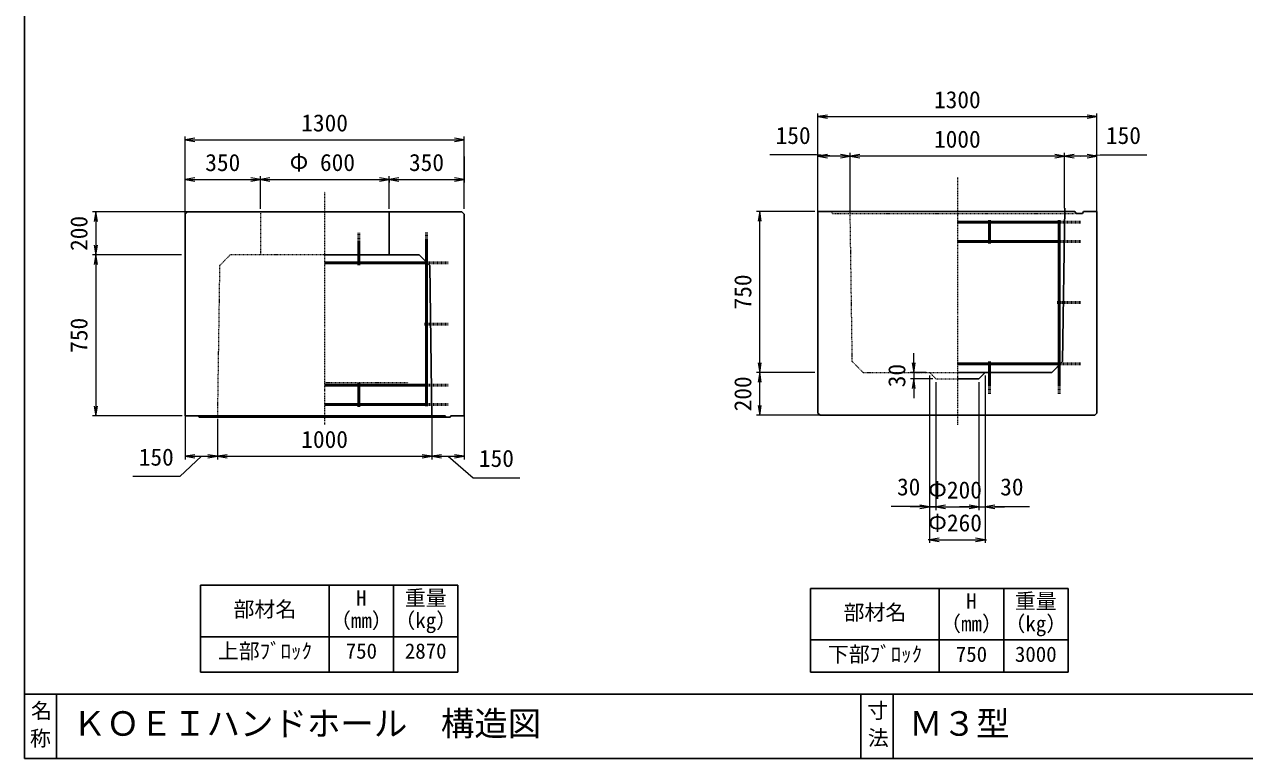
# Model space of a CAD drawing. Units: millimetres, scale not verified. Extents: x -200 to 200, y -138 to 139.
# Drawn here: x -199.6 to -10, y -138.2 to -24.1 of the extents above; entities that cross this region are included whole.
import ezdxf
from ezdxf.enums import TextEntityAlignment as Align

# ---------------------------------------------------------------- set-up
doc = ezdxf.new("R2010")
doc.units = ezdxf.units.MM
doc.linetypes.add('USER1', pattern=[12.95, 6.35, -3.175, 0.25, -3.175])
doc.linetypes.add('USER2', pattern=[4.7625, 3.175, -1.5875])
doc.layers.add('0-0', color=7, linetype='Continuous')
for name, color, linetype, lineweight in [('0-1_dims', 2, 'Continuous', 13), ('0-4_pen3実線', 7, 'Continuous', 25), ('0-5_pen4実線', 6, 'Continuous', 25), ('0-6_Defpoints', 7, 'Continuous', 25), ('0-7_pen1一点', 4, 'USER1', 13), ('0-8_pen2破線', 3, 'USER2', 18), ('0-9_鉄筋１', 7, 'Continuous', 50), ('0-A_鉄筋2', 7, 'USER2', 50)]:
    doc.layers.add(name, color=color, linetype=linetype, lineweight=lineweight)
doc.styles.add('ＭＳ ゴシック', font='')
doc.styles.get('ＭＳ ゴシック').set_extended_font_data('MS Gothic')

# ---------------------------------------------------------------- blocks, each defined once
blk = doc.blocks.new('部分図 1')
at = {"layer": '0-1_dims'}
for p, q in [((4000, 3069.68), (4000, 3306.92)), ((5300, 3122.91), (5300, 3306.92)), ((4000, 3291.92), (5300, 3291.92)), ((1050, 2862.81), (1050, 3198.81)), ((2350, 2862.81), (2350, 3198.81)), ((1050, 3183.81), (2350, 3183.81)), ((2350, 3105.88), (2350, 2984.35)), ((4000, 2850), (4000, 3122.91)), ((4150, 3107.91), (4000, 3107.91)), ((4150, 2850), (4150, 3122.91)), ((4150, 2850), (4150, 3122.91)), ((5150, 3107.91), (4150, 3107.91)), ((5150, 2865), (5150, 3122.91)), ((5150, 2865), (5150, 3122.91)), ((5300, 3107.91), (5150, 3107.91)), ((5300, 2850), (5300, 3122.91)), ((1050, 2778.88), (1050, 3014.08)), ((1050, 2999.08), (1400, 2999.08)), ((1400, 2862.81), (1400, 3014.35)), ((1400, 2883.13), (1400, 3014.08)), ((1400, 2999.35), (2000, 2999.35)), ((2000, 2862.81), (2000, 3014.35)), ((2000, 2999.73), (2000, 2984.35)), ((2000, 2999.35), (2350, 2999.35)), ((1300.55, 2847.81), (618, 2847.81)), ((633, 2847.81), (633, 2647.81)), ((3985, 2850), (3713.3, 2850)), ((3728.3, 2100), (3728.3, 2850)), ((1032.05, 2647.81), (618, 2647.81)), ((1032.05, 2647.81), (618, 2647.81)), ((633, 2647.81), (633, 1897.81)), ((4446.3, 2100), (4446.3, 2190)), ((3985, 2100), (3713.3, 2100)), ((3985, 2100), (3713.3, 2100)), ((3728.3, 1900), (3728.3, 2100)), ((4505.07, 2100), (4431.3, 2100)), ((4535, 2069.93), (4431.3, 2069.93)), ((4446.3, 2100), (4446.3, 2069.93)), ((4446.3, 2069.93), (4446.3, 1979.93)), ((4520, 2084.93), (4520, 1458)), ((4550, 2054.93), (4550, 1458)), ((4550, 2054.93), (4550, 1458)), ((4750, 2054.93), (4750, 1458)), ((4750, 2054.93), (4750, 1458)), ((4780, 2084.93), (4780, 1458)), ((1035, 1897.81), (618, 1897.81)), ((1050, 1897.81), (1050, 1693.81)), ((1200, 1882.81), (1200, 1693.81)), ((1200, 1882.81), (1200, 1693.81)), ((2200, 1897.81), (2200, 1693.81)), ((2200, 1897.81), (2200, 1693.81)), ((2350, 1897.81), (2350, 1693.81)), ((4253.3, 1900), (3713.3, 1900)), ((1050, 1708.81), (1200, 1708.81)), ((1200, 1708.81), (2200, 1708.81)), ((2200, 1708.81), (2350, 1708.81)), ((4520, 1603.93), (4520, 1304.93)), ((4780, 1588.93), (4780, 1304.93)), ((4520, 1473), (4430, 1473)), ((4550, 1473), (4513.64, 1473)), ((4520, 1473), (4550, 1473)), ((4550, 1473), (4750, 1473)), ((4550, 1473), (4640, 1473)), ((4750, 1473), (4660, 1473)), ((4750, 1473), (4786.36, 1473)), ((4750, 1473), (4780, 1473)), ((4780, 1473), (4870, 1473)), ((4520, 1319.93), (4513.64, 1319.93)), ((4520, 1319.93), (4780, 1319.93)), ((4780, 1319.93), (4786.36, 1319.93))]:
    blk.add_line(p, q, dxfattribs=at)
for points in [[(4045, 3299.42), (4000, 3291.92), (4045, 3284.42)], [(5255, 3284.42), (5300, 3291.92), (5255, 3299.42)], [(1095, 3191.31), (1050, 3183.81), (1095, 3176.31)], [(2305, 3176.31), (2350, 3183.81), (2305, 3191.31)], [(4075, 3107.91), (3993.39, 3113.12), (3775.21, 3113.12)], [(4045, 3115.41), (4000, 3107.91), (4045, 3100.41)], [(4105, 3100.41), (4150, 3107.91), (4105, 3115.41)], [(4195, 3115.41), (4150, 3107.91), (4195, 3100.41)], [(5105, 3100.41), (5150, 3107.91), (5105, 3115.41)], [(5195, 3115.41), (5150, 3107.91), (5195, 3100.41)], [(5225, 3107.91), (5315.21, 3113.12), (5533.39, 3113.12)], [(5255, 3100.41), (5300, 3107.91), (5255, 3115.41)], [(1095, 3006.58), (1050, 2999.08), (1095, 2991.58)], [(1355, 2991.58), (1400, 2999.08), (1355, 3006.58)], [(1445, 3006.85), (1400, 2999.35), (1445, 2991.85)], [(1955, 2991.85), (2000, 2999.35), (1955, 3006.85)], [(2045, 3006.85), (2000, 2999.35), (2045, 2991.85)], [(2305, 2991.85), (2350, 2999.35), (2305, 3006.85)], [(640.5, 2802.81), (633, 2847.81), (625.5, 2802.81)], [(3735.8, 2805), (3728.3, 2850), (3720.8, 2805)], [(625.5, 2692.81), (633, 2647.81), (640.5, 2692.81)], [(640.5, 2602.81), (633, 2647.81), (625.5, 2602.81)], [(3720.8, 2145), (3728.3, 2100), (3735.8, 2145)], [(4438.8, 2145), (4446.3, 2100), (4453.8, 2145)], [(3735.8, 2055), (3728.3, 2100), (3720.8, 2055)], [(4453.8, 2024.93), (4446.3, 2069.93), (4438.8, 2024.93)], [(625.5, 1942.81), (633, 1897.81), (640.5, 1942.81)], [(3720.8, 1945), (3728.3, 1900), (3735.8, 1945)], [(1125, 1708.81), (1024.09, 1614), (805.91, 1614)], [(1095, 1716.31), (1050, 1708.81), (1095, 1701.31)], [(1155, 1701.31), (1200, 1708.81), (1155, 1716.31)], [(1245, 1716.31), (1200, 1708.81), (1245, 1701.31)], [(2155, 1701.31), (2200, 1708.81), (2155, 1716.31)], [(2245, 1716.31), (2200, 1708.81), (2245, 1701.31)], [(2275, 1708.81), (2391.91, 1608), (2610.09, 1608)], [(2305, 1701.31), (2350, 1708.81), (2305, 1716.31)], [(4475, 1465.5), (4520, 1473), (4475, 1480.5)], [(4595, 1480.5), (4550, 1473), (4595, 1465.5)], [(4595, 1480.5), (4550, 1473), (4595, 1465.5)], [(4705, 1465.5), (4750, 1473), (4705, 1480.5)], [(4705, 1465.5), (4750, 1473), (4705, 1480.5)], [(4825, 1480.5), (4780, 1473), (4825, 1465.5)], [(4535, 1473), (4504.82, 1475.18), (4341.18, 1475.18)], [(4765, 1473), (4822.18, 1475.18), (4985.82, 1475.18)], [(4565, 1327.43), (4520, 1319.93), (4565, 1312.43)], [(4735, 1312.43), (4780, 1319.93), (4735, 1327.43)]]:
    blk.add_lwpolyline(points, dxfattribs=at)
at = {"layer": '0-4_pen3実線'}
for p, q in [((1060, 2847.81), (1050, 2837.81)), ((2340, 2847.81), (1060, 2847.81)), ((2000, 2647.81), (2000, 2847.81)), ((2340, 2847.81), (2350, 2837.81)), ((4000, 2850), (4000, 1910)), ((4000, 2850), (5198, 2850)), ((5140, 2150), (5150.44, 2865)), ((5238, 2850), (5233, 2840)), ((5238, 2850), (5300, 2850)), ((5300, 1910), (5300, 2850)), ((1050, 2837.81), (1050, 1897.81)), ((2350, 1897.81), (2350, 2837.81)), ((2140, 2647.81), (1700, 2647.81)), ((2140, 2647.81), (2190, 2597.81)), ((2190, 2597.81), (2200, 1897.81)), ((5090, 2100), (5140, 2150)), ((4650, 2100), (5090, 2100)), ((4650, 2069.93), (4750, 2069.93)), ((4780, 2099.93), (4750, 2069.93)), ((1050, 1897.81), (2262, 1897.81)), ((1115, 1891.81), (2285, 1891.81)), ((2262, 1897.81), (2265, 1891.81)), ((2288, 1897.81), (2285, 1891.81)), ((2288, 1897.81), (2350, 1897.81)), ((4010, 1900), (4000, 1910)), ((4010, 1900), (5290, 1900)), ((5290, 1900), (5300, 1910)), ((1721.22, 1107.78), (1721.22, 702.78)), ((2021.22, 1107.78), (2021.22, 702.78)), ((4565.7, 1093), (4565.7, 703)), ((4865.7, 1093), (4865.7, 703)), ((1121.22, 867.78), (2321.22, 867.78)), ((3965.7, 853), (5165.7, 853)), ((450, 600), (450, 300)), ((4350, 600), (4350, 300))]:
    blk.add_line(p, q, dxfattribs=at)
blk.add_lwpolyline([(5198, 2850), (5203, 2840), (5233, 2840)], dxfattribs=at)
at = {"layer": '0-5_pen4実線'}
for p, q in [((1121.22, 1107.78), (2321.22, 1107.78)), ((1121.22, 1107.78), (1121.22, 702.78)), ((2321.22, 1107.78), (2321.22, 702.78)), ((3965.7, 1093), (5165.7, 1093)), ((3965.7, 1093), (3965.7, 703)), ((5165.7, 1093), (5165.7, 703)), ((1121.22, 702.78), (2321.22, 702.78)), ((3965.7, 703), (5165.7, 703)), ((300, 600), (12300, 600)), ((4200, 600), (4200, 300))]:
    blk.add_line(p, q, dxfattribs=at)
blk.add_lwpolyline([(300, 300), (12300, 300), (12300, 8610), (300, 8610)], close=True, dxfattribs=at)
at = {"layer": '0-6_Defpoints'}
blk.add_line((1112, 1897.81), (1115, 1891.81), dxfattribs=at)
at = {"layer": '0-7_pen1一点'}
for p, q in [((4650, 3007.93), (4650, 1856)), ((1700, 1857.69), (1700, 2941.7))]:
    blk.add_line(p, q, dxfattribs=at)
at = {"layer": '0-8_pen2破線'}
for p, q in [((1400, 2847.81), (1400, 2647.81)), ((1700, 2052.81), (2090, 2052.81)), ((4210, 2100), (4650, 2100))]:
    blk.add_line(p, q, dxfattribs=at)
for points in [[(4062, 2850), (4067, 2840), (5198, 2840)], [(4210, 2100), (4160, 2150), (4150, 2850)], [(1700, 2647.81), (1260, 2647.81), (1210, 2597.81), (1199.78, 1897.81)], [(4520, 2099.93), (4550, 2069.93), (4650, 2069.93)]]:
    blk.add_lwpolyline(points, dxfattribs=at)
at = {"layer": '0-9_鉄筋１'}
for p, q in [((4650, 2800), (5125, 2800)), ((4800, 2810), (4800, 2700)), ((5125, 2810), (5125, 2040)), ((1860, 2710), (1860, 2600)), ((2175, 2712.19), (2175, 1942.19)), ((4650, 2710), (5125, 2710)), ((1700, 2610), (2175, 2610)), ((5125, 2425), (5115, 2425)), ((2175, 2325), (2165, 2325)), ((4650, 2140), (5125, 2140)), ((4800, 2150), (4800, 2040)), ((1860, 2050), (1860, 1940)), ((1700, 2040), (2175, 2040)), ((1700, 1950), (2175, 1950))]:
    blk.add_line(p, q, dxfattribs=at)
at = {"layer": '0-A_鉄筋2'}
for p, q in [((5125, 2800), (5225, 2800)), ((1860, 2710), (1860, 2752.19)), ((2175, 2712.19), (2175, 2752.19)), ((5125, 2710), (5225, 2710)), ((2175, 2610), (2275, 2610)), ((5125, 2425), (5225, 2425)), ((2175, 2325), (2275, 2325)), ((5125, 2140), (5225, 2140)), ((2175, 2040), (2275, 2040)), ((4800, 2040), (4800, 2000)), ((5125, 2040), (5125, 2000)), ((2175, 1950), (2275, 1950))]:
    blk.add_line(p, q, dxfattribs=at)
at = {"layer": '0-1_dims', "color": 7, "style": 'ＭＳ ゴシック'}
for s, p in [('1300', (4540.91, 3306.92)), ('1300', (1590.91, 3198.81)), ('150', (3802.48, 3140.39)), ('150', (5342.48, 3140.39)), ('1000', (4540.91, 3122.91)), ('350', (1143.18, 3014.08)), ('Φ 600', (1536.36, 3014.35)), ('350', (2093.18, 3014.35)), ('1000', (1590.91, 1723.81)), ('150', (833.18, 1641.27)), ('150', (2419.18, 1635.27)), ('30', (4368.45, 1502.45)), ('Φ200', (4513.64, 1488)), ('30', (4849.45, 1502.45)), ('Φ260', (4513.64, 1334.93))]:
    blk.add_text(s, height=79.98, dxfattribs=at).set_placement(p, align=Align.BOTTOM_LEFT)
for s, p in [('200', (618, 2666)), ('750', (3713.3, 2393.18)), ('750', (618, 2191)), ('30', (4431.3, 2030.42)), ('200', (3713.3, 1918.18))]:
    blk.add_text(s, height=79.98, rotation=90, dxfattribs=at).set_placement(p, align=Align.BOTTOM_LEFT)
at = {"layer": '0-4_pen3実線', "style": 'ＭＳ ゴシック'}
for s, height, p in [('H', 71.47, (1846.85, 991.53)), ('重量', 71.47, (2073.74, 991.54)), ('部材名', 71.47, (1274.99, 939.04)), ('部材名', 71.47, (4119.47, 924.26)), ('H', 71.47, (4691.33, 976.75)), ('重量', 71.47, (4918.22, 976.76)), ('（mm）', 71.49, (1724.95, 886.52)), ('（kg）', 71.49, (2024.95, 886.52)), ('（mm）', 71.49, (4569.43, 871.74)), ('（kg）', 71.49, (4869.43, 871.74)), ('上部ﾌﾞﾛｯｸ', 71.48, (1201.86, 744.03)), ('750', 71.46, (1798.12, 744.04)), ('2870', 71.45, (2073.76, 744.05)), ('下部ﾌﾞﾛｯｸ', 71.48, (4046.34, 729.25)), ('750', 71.47, (4642.59, 729.26)), ('3000', 71.47, (4918.21, 729.26)), ('名', 71.47, (330.86, 466.05)), ('寸', 71.38, (4229.1, 466.63)), ('ＫＯＥＩハンドホール\u3000構造図', 114.4, (525, 372)), ('Ｍ３型', 114.4, (4425, 372.01)), ('称', 71.43, (325.72, 337.31)), ('法', 71.44, (4232.55, 339.37))]:
    blk.add_text(s, height=height, dxfattribs=at).set_placement(p, align=Align.BOTTOM_LEFT)

msp = doc.modelspace()

# ---------------------------------------------------------------- block references
at = {"layer": '0-0', "xscale": 0.03333333, "yscale": 0.03333333}
msp.add_blockref('部分図 1', (-209.6, -148.2), dxfattribs=at)

doc.saveas('drawing.dxf')
